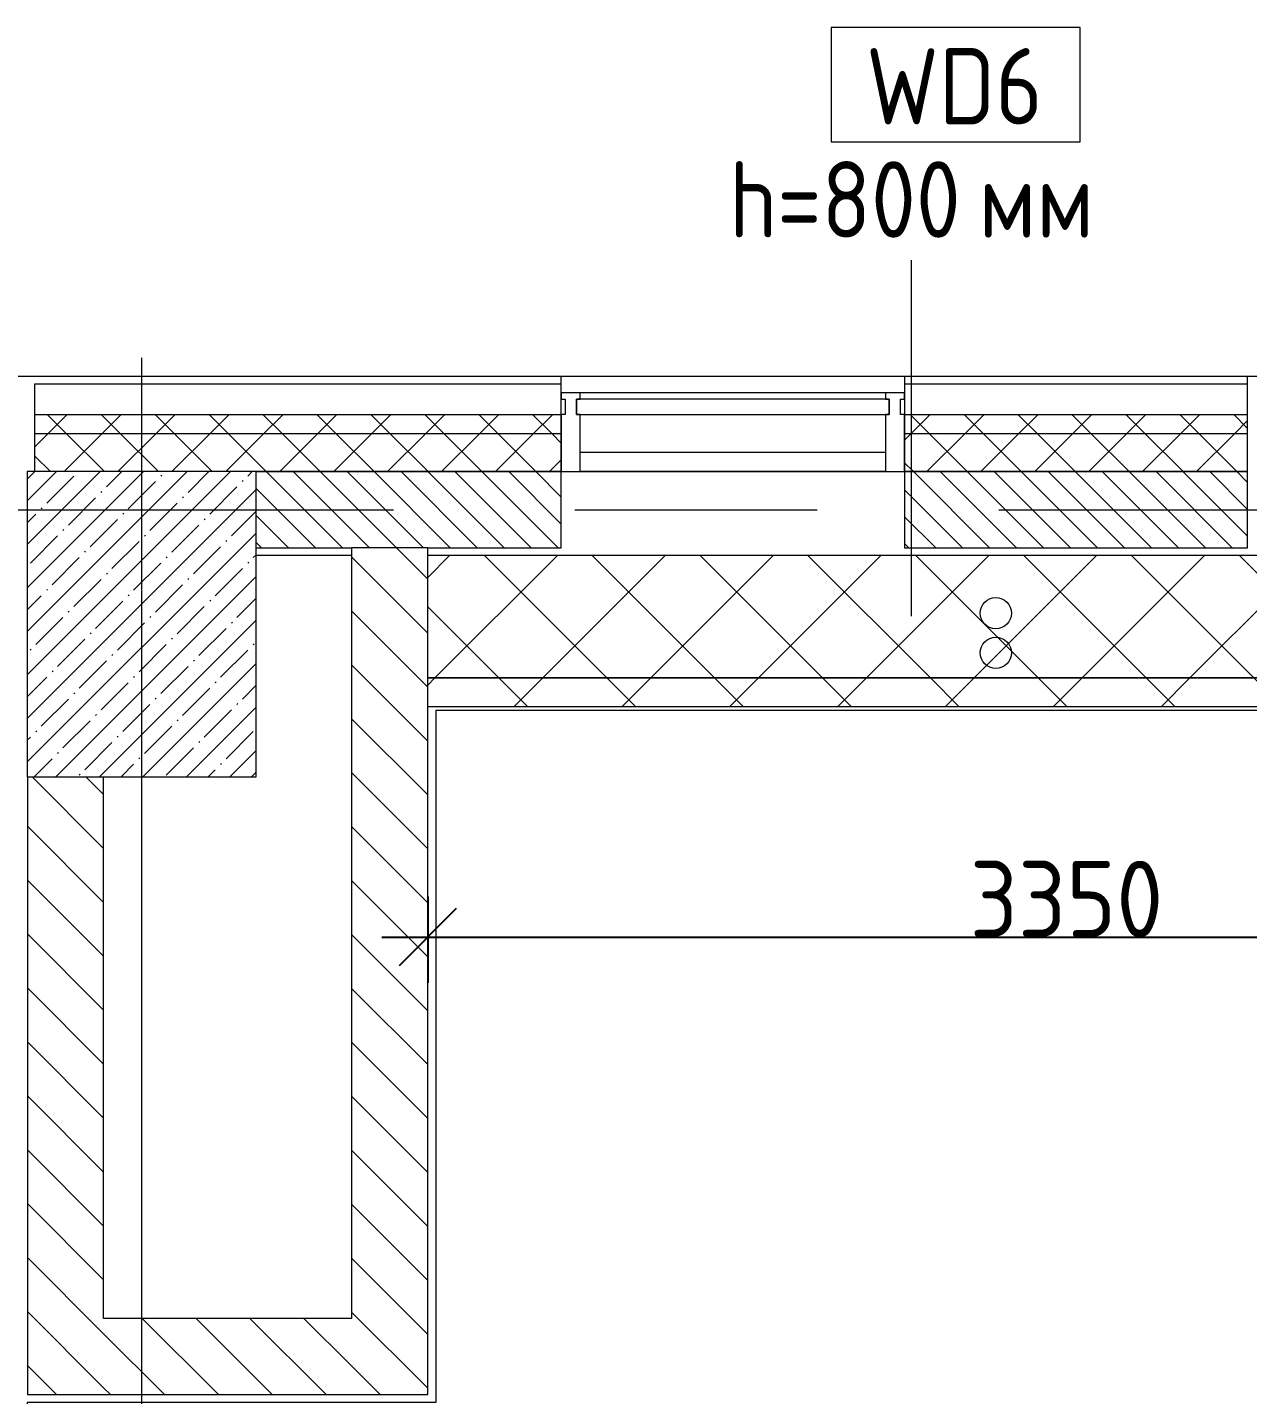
# Model space of a CAD drawing. Header units: millimetres. Extents: x -4029 to 232974, y -8553 to 104777.
# Drawn here: x 13710 to 16910, y 24680 to 28265 of the extents above; entities that cross this region are included whole.
import ezdxf

# ---------------------------------------------------------------- set-up
doc = ezdxf.new("R2010")
doc.units = ezdxf.units.MM
doc.linetypes.add('Осевая', pattern=[3175, 635, -476.25, 1587.5, -476.25])
for name, color, linetype, lineweight in [('5.1) Перегародка WD6', 6, 'Continuous', 9), ('A-AREA-BNDY', 7, 'Continuous', 9), ('A-DETL', 7, 'Continuous', 9), ('A-GLAZ-CURT', 7, 'Continuous', 9), ('A-GLAZ-CWMG', 7, 'Continuous', 9), ('A-WALL', 7, 'Continuous', 9), ('A-WALL-1', 7, 'Continuous', 13), ('A-WALL-IDEN', 7, 'Continuous', 9), ('I-WALL', 7, 'Continuous', 9), ('S-COLS', 7, 'Continuous', 9), ('Оси', 7, 'Continuous', 9), ('Оси-2', 7, 'Осевая', 9)]:
    doc.layers.add(name, color=color, linetype=linetype, lineweight=lineweight)
doc.layers.add('A-WALL-3', color=7, linetype='Continuous', lineweight=9, true_color=0xff80c0)
doc.styles.add('GOST Common_1', font='', dxfattribs={"width": 0.9, "height": 200})
doc.styles.add('ISOCPEUR_1', font='isocpeur.ttf', dxfattribs={"width": 0.9, "height": 200})
doc.styles.get('GOST Common_1').set_extended_font_data('GOST Common')
doc.dimstyles.new('ISO-2_0_0_9К_Средний_округл2_1', dxfattribs={"dimscale": 304.8, "dimtxt": 199.196235, "dimasz": 0.492126, "dimexe": 0.393701, "dimexo": 0, "dimgap": 0, "dimtad": 1, "dimdec": 0, "dimrnd": 10, "dimzin": 0, "dimdsep": 46, "dimtxsty": 'ISOCPEUR_1', "dimblk1": 'OBLIQUE', "dimblk2": 'OBLIQUE', "dimsah": 1, "dimcen": 0.09, "dimdle": 0.393701, "dimazin": 0, "dimtfac": 1, "dimtdec": 4, "dimtix": 1, "dimtmove": 0, "dimatfit": 3, "dimfxl": 1, "dimtvp": 1, "dimtolj": 1, "dimtzin": 0, "dimarcsym": 2})
pattern_1 = [(135, (0, 0), (-70.71068, -70.71068), [])]
pattern_2 = [(45, (0, 0), (-70.71068, 70.71068), []), (135, (0, 0), (-70.71068, -70.71068), [])]
pattern_3 = [(45, (19529.74, -3480), (-141.4214, 141.4214), []), (135, (19529.74, -3480), (-141.4214, -141.4214), [])]

# ---------------------------------------------------------------- blocks, each defined once
blk = doc.blocks.new('BSC_Колонна _Прямоугольная - 600х800-24078684-План монтажа стен и перегородок 1 этажа в осях 1-12')
at = {"layer": 'S-COLS'}
h = blk.add_hatch(dxfattribs=at)
h.set_pattern_fill('FP_5', color=256, style=0, pattern_type=2)
h.set_pattern_definition([(45, (-14010, -26700), (-57.02463, 57.02463), []), (45, (-13952.975, -26700), (-57.02463, 57.02463), [100.806, -20.161, 3.353, -16.808])])
h.paths.add_polyline_path([(272.9, -400), (300, -400), (300, 400), (-300, 400), (-300, -400)])
for p, q in [((300, 400), (-300, 400)), ((-300, 400), (-300, -400)), ((300, -400), (300, 400)), ((-300, -400), (300, -400))]:
    blk.add_line(p, q, dxfattribs=at)
blk = doc.blocks.new('Системная панель - Стекло - 40мм-V64-План монтажа стен и перегородок 1 этажа в осях 1-12')
at = {"layer": 'A-GLAZ-CURT'}
h = blk.add_hatch(dxfattribs=at)
h.set_pattern_fill('FP_96', color=256, style=0, pattern_type=2)
h.set_pattern_definition([(45, (-15660.26, -27190), (-282.8427, 282.8427), [200, -600]), (45, (-15860.26, -27290), (-282.8427, 282.8427), [600, -200]), (45, (-15460.26, -27390), (-282.8427, 282.8427), [200, -600])])
h.paths.add_polyline_path([(400, -40), (410, -40), (410, 0), (-410, 0), (-410, -40), (170.1, -40)])
for p, q in [((410, 0), (-410, 0)), ((-410, 0), (-410, -40)), ((410, -40), (410, 0)), ((-410, -40), (410, -40))]:
    blk.add_line(p, q, dxfattribs=at)
blk = doc.blocks.new('Прямоугольный импост - Импост структурный с накладкой - 160мм Темный-33186088-План монтажа стен и перегородок 1 этажа в осях 1-12')
at = {"layer": 'A-GLAZ-CWMG'}
for p, q in [((17760.3, 27307), (16960.3, 27307)), ((17760.3, 27150), (16960.3, 27150))]:
    blk.add_line(p, q, dxfattribs=at)
blk = doc.blocks.new('Прямоугольный импост - Импост структурный с накладкой - 190мм-22856094-План монтажа стен и перегородок 1 этажа в осях 1-12')
at = {"layer": 'A-GLAZ-CWMG'}
for p, q in [((-50, 40), (-50, 190)), ((-50, 190), (0, 190)), ((0, 190), (0, 40)), ((-40, 40), (-50, 40)), ((-40, 0), (-40, 40)), ((-10, 40), (-10, 0)), ((0, 40), (-10, 40)), ((-50, -17), (-50, 0)), ((-50, 0), (-40, 0)), ((-10, 0), (0, 0)), ((0, 0), (0, -17)), ((0, -17), (-50, -17))]:
    blk.add_line(p, q, dxfattribs=at)
blk = doc.blocks.new('Прямоугольный импост - Импост структурный с накладкой - 190мм-22856098-План монтажа стен и перегородок 1 этажа в осях 1-12')
at = {"layer": 'A-GLAZ-CWMG'}
for p, q in [((0, 190), (-50, 190)), ((-50, 190), (-50, 40)), ((0, 40), (0, 190)), ((-50, 40), (-40, 40)), ((-40, 40), (-40, 0)), ((-10, 0), (-10, 40)), ((-10, 40), (0, 40)), ((-40, 0), (-50, 0)), ((-50, 0), (-50, -17)), ((0, 0), (-10, 0)), ((0, -17), (0, 0)), ((-50, -17), (0, -17))]:
    blk.add_line(p, q, dxfattribs=at)
blk = doc.blocks.new('Зашивка приборов отопления12 - Зашивка приборов отопления-33278990-План монтажа стен и перегородок 1 этажа в осях 1-12')
at = {"layer": 'A-WALL-3'}
h = blk.add_hatch(dxfattribs=at)
h.set_pattern_fill('FP_106', color=256, style=0, pattern_type=2)
h.set_pattern_definition(pattern_3)
h.paths.add_polyline_path([(37278, 23079), (37640, 23079), (37640, 23400), (34289.7, 23400), (34289.7, 23079), (37109.9, 23079)])
h = blk.add_hatch(dxfattribs=at)
h.set_pattern_fill('FP_106', color=256, style=0, pattern_type=2)
h.set_pattern_definition(pattern_3)
h.paths.add_polyline_path([(35260.1, 23004), (37640, 23004), (37640, 23079), (34289.7, 23079), (34289.7, 23004)])
for p, q in [((37640, 23400), (34289.7, 23400)), ((34289.7, 23079), (37640, 23079)), ((37640, 23079), (34289.7, 23079)), ((34289.7, 23004), (37640, 23004))]:
    blk.add_line(p, q, dxfattribs=at)
blk = doc.blocks.new('_Oblique')
at = {"color": 0, "linetype": 'ByBlock', "lineweight": -2}
blk.add_line((-0.5, -0.5), (0.5, 0.5), dxfattribs=at)
blk = doc.blocks.new('DIMBLOCK53-План монтажа стен и перегородок 1 этажа в осях 1-12')
at = {"layer": '5.1) Перегародка WD6', "color": 0, "lineweight": -2, "transparency": 16777216}
for p, q in [((18110.3, 26300), (18110.3, 25759.6)), ((14760, 25985.7), (14760, 25759.6)), ((14640, 25879.6), (18230.3, 25879.6))]:
    blk.add_line(p, q, dxfattribs=at)
at = {"layer": 'Defpoints', "color": 0, "transparency": 16777216}
for p in [(18110.3, 26300), (14760, 25985.7), (18110.3, 25879.6)]:
    blk.add_point(p, dxfattribs=at)
at = {"layer": '5.1) Перегародка WD6', "color": 0, "lineweight": -2, "transparency": 16777216, "xscale": 150, "yscale": 150, "zscale": 150, "rotation": 180}
blk.add_blockref('_Oblique', (14760, 25879.6), dxfattribs=at)
at = {"layer": '5.1) Перегародка WD6', "color": 0, "lineweight": -2, "transparency": 16777216, "xscale": 150, "yscale": 150, "zscale": 150}
blk.add_blockref('_Oblique', (18110.3, 25879.6), dxfattribs=at)
at = {"layer": '5.1) Перегародка WD6', "color": 0, "transparency": 16777216, "insert": (16435.1, 25979.6), "char_height": 200, "width": 606.782, "attachment_point": 5, "style": 'ISOCPEUR_1'}
blk.add_mtext('\\A1;3350', dxfattribs=at)
blk = doc.blocks.new('М_стена2 - Типоразмер-30678229-План монтажа стен и перегородок 1 этажа в осях 1-12')
at = {"layer": 'A-WALL-IDEN'}
for p, q in [((3.258, 1.523), (-3.273, 1.523)), ((-3.273, 1.523), (-3.273, -1.477)), ((3.258, -1.477), (3.258, 1.523)), ((-3.273, -1.477), (3.258, -1.477))]:
    blk.add_line(p, q, dxfattribs=at)

msp = doc.modelspace()

# ---------------------------------------------------------------- hatches: boundary and pattern name
at = {"layer": 'A-WALL'}
h = msp.add_hatch(dxfattribs=at)
h.set_pattern_fill('FP_6', color=256, style=0, pattern_type=2)
h.set_pattern_definition(pattern_2)
h.paths.add_polyline_path([(33218.978, 27200), (33760, 27200), (33760, 27250), (31910, 27250), (31910, 27200), (33010, 27200)])
h.paths.add_polyline_path([(19610.2567, 27200), (20210, 27200), (20210, 27250), (19610.2567, 27250), (19610.2567, 27209.9999)])
h.paths.add_polyline_path([(18710.2567, 27200), (18710.2567, 27250), (17810.2566, 27250), (17810.2566, 27200), (18420.9316, 27200)])
h.paths.add_polyline_path([(23802.0394, 27200), (30810, 27200), (30810, 27250), (21910, 27250), (21910, 27200), (22456.7624, 27200)])
h.paths.add_polyline_path([(13730, 27200), (15110.2565, 27200), (15110.2565, 27250), (13730, 27250), (13730, 27209.9999)])
h.paths.add_polyline_path([(16910.2566, 27200), (16910.2566, 27250), (16010.2565, 27250), (16010.2565, 27200), (16598.8889, 27200)])
h = msp.add_hatch(dxfattribs=at)
h.set_pattern_fill('FP_6', color=256, style=0, pattern_type=2)
h.set_pattern_definition(pattern_2)
h.paths.add_polyline_path([(23802.0394, 27100), (30810, 27100), (30810, 27102), (30778, 27102), (30778, 27110), (30810, 27110), (30810, 27200), (21910, 27200), (21910, 27100), (22510, 27100)])
h.paths.add_polyline_path([(13765, 27100), (15110.2565, 27100), (15110.2565, 27200), (13730, 27200), (13730, 27100)])
h.paths.add_polyline_path([(33390, 27100), (33710, 27100), (33710, 27200), (31910, 27200), (31910, 27110), (31942, 27109.2479), (31942, 27102), (31910, 27102), (31910, 27100), (33218.978, 27100)])
h.paths.add_polyline_path([(16010.2565, 27100), (16910.2566, 27100), (16910.2566, 27200), (16010.2565, 27200), (16010.2565, 27197.5548)])
h.paths.add_polyline_path([(17810.2566, 27100), (18710.2566, 27100), (18710.2567, 27200), (17810.2566, 27200), (17810.2566, 27166.4544)])
h.paths.add_polyline_path([(19610.2567, 27100), (20210, 27100), (20210, 27200), (19610.2567, 27200), (19610.2567, 27116.6083)])
h = msp.add_hatch(dxfattribs=at)
h.set_pattern_fill('FP_31', color=256, style=0, pattern_type=2)
h.set_pattern_definition([(135, (0, 0), (-35.35534, -35.35534), [])])
h.paths.add_polyline_path([(20210, 26899.9999), (20210, 27099.9999), (19610.2567, 27099.9999), (19610.2567, 26899.9999), (19766.2086, 26899.9999)])
h.paths.add_polyline_path([(14310, 26899.9999), (15110.2565, 26900), (15110.2565, 27099.9999), (14310, 27099.9999), (14310, 26995.0754)])
h.paths.add_polyline_path([(16010.2565, 26899.9999), (16910.2566, 26900), (16910.2566, 27099.9999), (16010.2565, 27099.9999), (16010.2565, 26930.4689)])
h.paths.add_polyline_path([(17810.2566, 26899.9999), (18110.2566, 26900), (18110.2566, 27099.9999), (17810.2566, 27099.9999), (17810.2566, 27003.1295)])
at = {"layer": 'I-WALL'}
h = msp.add_hatch(dxfattribs=at)
h.set_pattern_fill('FP_18', color=256, style=0, pattern_type=2)
h.set_pattern_definition(pattern_1)
h.paths.add_polyline_path([(14760, 24679.9999), (14760, 26899.9999), (14560, 26899.9999), (14560, 24679.9999)])
h = msp.add_hatch(dxfattribs=at)
h.set_pattern_fill('FP_18', color=256, style=0, pattern_type=2)
h.set_pattern_definition(pattern_1)
h.paths.add_polyline_path([(13910.2565, 24679.9999), (13910.2565, 26299.9999), (13710.2565, 26299.9999), (13710.2565, 24679.9999)])
h = msp.add_hatch(dxfattribs=at)
h.set_pattern_fill('FP_18', color=256, style=0, pattern_type=2)
h.set_pattern_definition(pattern_1)
h.paths.add_polyline_path([(13910.2565, 24679.9999), (14560, 24679.9999), (14560, 24879.9999), (13910.2565, 24879.9999)])

# ---------------------------------------------------------------- linework, layer by layer
at = {"layer": '5.1) Перегародка WD6', "color": 18, "true_color": 0x000000}
msp.add_line((16029.0014, 26721.1383), (16029.0014, 27654.1002), dxfattribs=at)
at = {"layer": 'A-AREA-BNDY', "flags": 128}
msp.add_lwpolyline([(21879, 26848.9999), (20221, 26848.9999), (20221, 26476.1866), (18741.2566, 26476.1866), (18741.2566, 26269), (18079.2566, 26269), (18079.2566, 26473.9999), (14781, 26473.9999), (14781, 24658.9999), (13710, 24658.9999), (13710, 22232), (14341, 22232), (14341, 21569), (13710, 21569), (13710, 18490.0001), (14341, 18490.0001), (14341, 17821.0001), (13710, 17821.0001), (13710, 15231.0001), (20231, 15231.0001), (20231, 12120.9998), (22569, 12120.9998)], dxfattribs=at)
at = {"layer": 'A-DETL'}
for centre in [(16249.6398, 26728.7523), (16249.9046, 26624.9252)]:
    msp.add_circle(centre, 41, dxfattribs=at)
at = {"layer": 'A-WALL'}
for p, q in [((4060, 27350), (17810.2566, 27350)), ((15110.2565, 27100), (15110.2565, 27350)), ((16010.2565, 27350), (16010.2565, 27100)), ((16910.2566, 27100), (16910.2566, 27350)), ((15110.2565, 26899.9999), (15110.2565, 27099.9999)), ((15960.2565, 27100), (15160.2565, 27100)), ((16010.2565, 27099.9999), (16010.2565, 26899.9999)), ((16910.2566, 26899.9999), (16910.2566, 27099.9999)), ((14310, 26899.9999), (14560, 26899.9999)), ((14760, 26899.9999), (15110.2565, 26899.9999)), ((16010.2565, 26899.9999), (16910.2566, 26899.9999))]:
    msp.add_line(p, q, dxfattribs=at)
at = {"layer": 'A-WALL-1'}
for p, q in [((13730, 27100), (13730, 27330)), ((13730, 27330), (15110.2565, 27330)), ((16010.2565, 27330), (16910.2566, 27330)), ((13730, 27250), (15110.2565, 27250)), ((16010.2565, 27250), (16910.2566, 27250)), ((13730, 27200), (15110.2565, 27200)), ((16010.2565, 27200), (16910.2566, 27200)), ((14310, 27100), (15110.2565, 27100)), ((15110.2565, 27099.9999), (14310, 27099.9999)), ((16010.2565, 27100), (16910.2566, 27100)), ((16910.2566, 27099.9999), (16010.2565, 27099.9999)), ((14760, 26899.9999), (14560, 26899.9999))]:
    msp.add_line(p, q, dxfattribs=at)
at = {"layer": 'I-WALL'}
for p, q in [((15160.2565, 27099.9999), (15960.2565, 27099.9999)), ((14560, 26899.9999), (14560, 24879.9999)), ((14760, 24679.9999), (14760, 26899.9999)), ((14560, 26879.9999), (14310, 26879.9999)), ((18110.2566, 26879.9999), (14760, 26879.9999)), ((13710.2565, 26299.9999), (13710.2565, 24679.9999)), ((13910.2565, 24879.9999), (13910.2565, 26299.9999)), ((14560, 24879.9999), (13910.2565, 24879.9999)), ((13710.2565, 24679.9999), (14760, 24679.9999))]:
    msp.add_line(p, q, dxfattribs=at)
at = {"layer": 'Оси'}
msp.add_line((14010, 24898.0711), (14010, 27398.0711), dxfattribs=at)
at = {"layer": 'Оси-2'}
for p, q in [((-728.7494, 26999.9998), (31290.4735, 26999.9998)), ((14010, 593.7414), (14010, 24898.0711))]:
    msp.add_line(p, q, dxfattribs=at)

# ---------------------------------------------------------------- block references
at = {"layer": '5.1) Перегародка WD6', "color": 18, "true_color": 0x000000, "xscale": 99.99999999999993, "yscale": 99.99999999999993, "zscale": 99.99999999999993}
msp.add_blockref('М_стена2 - Типоразмер-30678229-План монтажа стен и перегородок 1 этажа в осях 1-12', (16145.6094, 28112.5477), dxfattribs=at)
at = {"layer": '5.1) Перегародка WD6', "color": 18, "true_color": 0x000000}
msp.add_blockref('Зашивка приборов отопления12 - Зашивка приборов отопления-33278990-План монтажа стен и перегородок 1 этажа в осях 1-12', (-19529.7434, 3479.9999), dxfattribs=at)
at = {"layer": 'A-GLAZ-CURT'}
msp.add_blockref('Системная панель - Стекло - 40мм-V64-План монтажа стен и перегородок 1 этажа в осях 1-12', (15560.2565, 27289.9999), dxfattribs=at)
at = {"layer": 'A-GLAZ-CWMG', "rotation": 180}
msp.add_blockref('Прямоугольный импост - Импост структурный с накладкой - 190мм-22856098-План монтажа стен и перегородок 1 этажа в осях 1-12', (15110.2565, 27289.9999), dxfattribs=at)
at = {"layer": 'A-GLAZ-CWMG'}
msp.add_blockref('Прямоугольный импост - Импост структурный с накладкой - 160мм Темный-33186088-План монтажа стен и перегородок 1 этажа в осях 1-12', (-1800.0001, 0), dxfattribs=at)
at = {"layer": 'A-GLAZ-CWMG', "extrusion": (0, 0, -1), "rotation": 180}
msp.add_blockref('Прямоугольный импост - Импост структурный с накладкой - 190мм-22856094-План монтажа стен и перегородок 1 этажа в осях 1-12', (-16010.2565, 27289.9999), dxfattribs=at)
at = {"layer": 'S-COLS'}
msp.add_blockref('BSC_Колонна _Прямоугольная - 600х800-24078684-План монтажа стен и перегородок 1 этажа в осях 1-12', (14010, 26699.9999), dxfattribs=at)

# ---------------------------------------------------------------- texts
at = {"layer": '5.1) Перегародка WD6', "color": 18, "true_color": 0x000000, "char_height": 200, "attachment_point": 1, "style": 'GOST Common_1'}
for s, insert, width in [('WD6', (15909.1199, 28210.5748), 584.430187), ('h=800', (15549.7514, 27913.6731), 793.670625), ('мм', (16204.5952, 27913.6731), 360.759375)]:
    msp.add_mtext(s, dxfattribs=dict(at, insert=insert, width=width))

# ---------------------------------------------------------------- dimensions: what is measured, and where the dimension line sits
at = {"layer": '5.1) Перегародка WD6', "color": 18, "true_color": 0x000000}
dim = msp.add_linear_dim(base=(18110.2566, 25879.6432), p1=(14760, 25985.7092), p2=(18110.2566, 26300), dimstyle='ISO-2_0_0_9К_Средний_округл2_1', override={"dimpost": '<>', "dimfxl": 3364.966276}, dxfattribs=at)
dim.commit()
dim.dimension.update_dxf_attribs({"geometry": 'DIMBLOCK53-План монтажа стен и перегородок 1 этажа в осях 1-12', "text_midpoint": (16435.1283, 25979.6432)})

doc.saveas('drawing.dxf')
